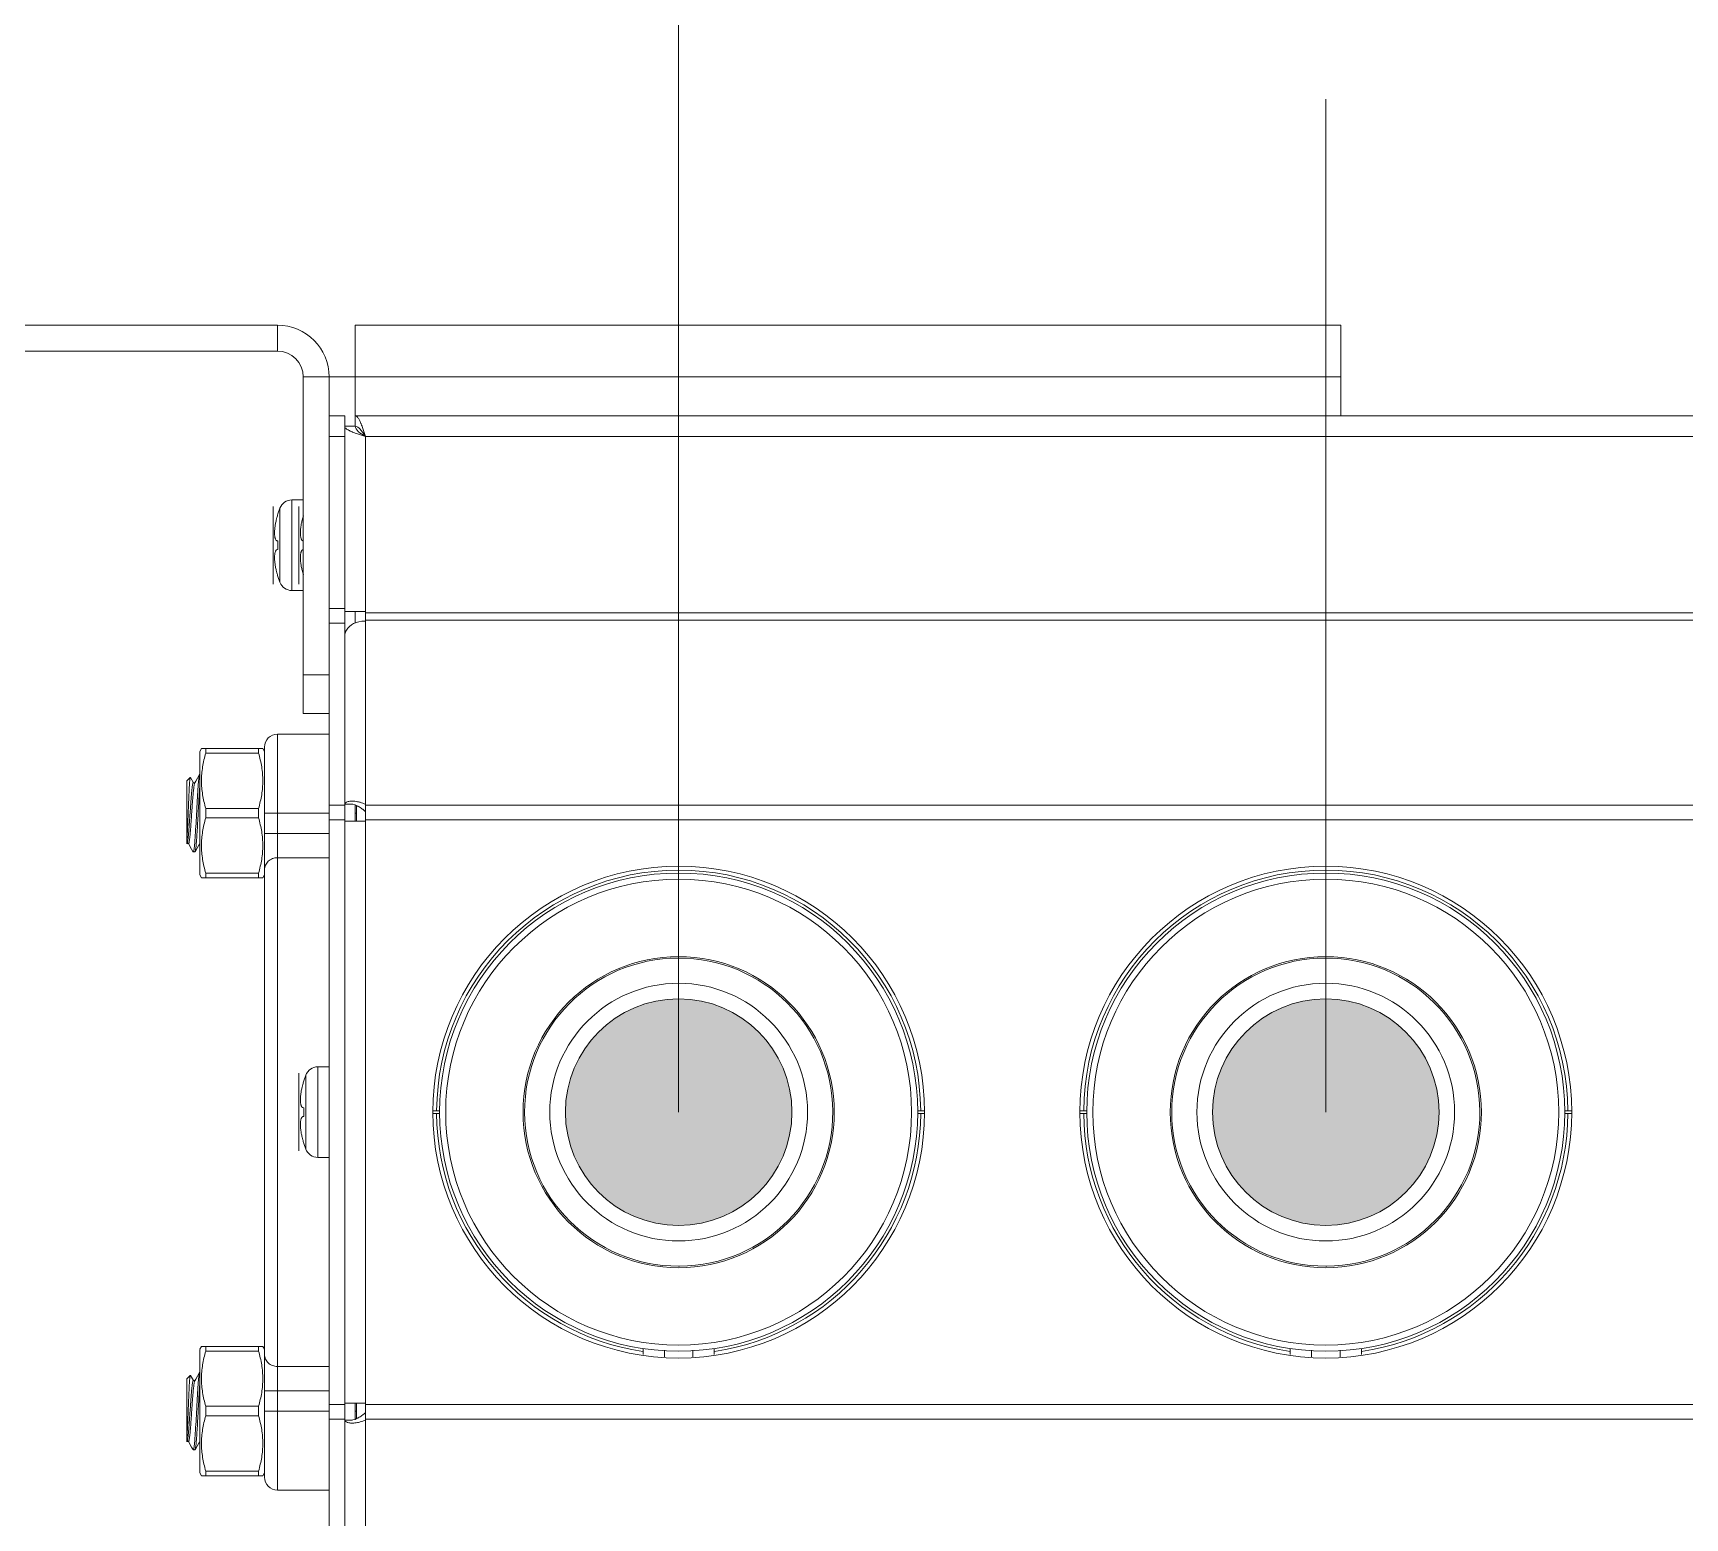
# Model space of a CAD drawing. Header units: millimetres. Extents: x 206 to 1899, y -454 to 296.
# Drawn here: x 1407.77 to 1415.75, y -408.36 to -401.18 of the extents above; entities that cross this region are included whole.
import ezdxf

# ---------------------------------------------------------------- set-up
doc = ezdxf.new("R2010")
doc.units = ezdxf.units.MM
doc.layers.add('细实线', color=7, linetype='Continuous', lineweight=15)

msp = doc.modelspace()

# ---------------------------------------------------------------- hatches: boundary and pattern name
at = {"lineweight": 9}
h = msp.add_hatch(color=256, dxfattribs=at)
h.dxf.hatch_style = 1
h.paths.add_polyline_path([(1410.3397, -406.3955, 1), (1411.4338, -406.3955, 1)])
h = msp.add_hatch(color=256, dxfattribs=at)
h.dxf.hatch_style = 1
h.paths.add_polyline_path([(1413.4647, -406.3955, 1), (1414.5588, -406.3955, 1)])

# ---------------------------------------------------------------- linework, layer by layer
for p, q in [((1410.8867, -406.3955), (1410.8867, -398.3986)), ((1414.0117, -406.3955), (1414.0117, -401.5036))]:
    msp.add_line(p, q, dxfattribs=at)
at = {"layer": '细实线', "linetype": 'Continuous', "lineweight": 9}
for p, q in [((1406.7617, -402.5955), (1408.9492, -402.5955)), ((1408.9492, -402.5955), (1408.9492, -402.7205)), ((1409.3242, -403.033), (1409.3242, -402.5955)), ((1409.3242, -402.5955), (1414.0847, -402.5955)), ((1414.0847, -402.5955), (1414.0847, -403.033)), ((1406.7617, -402.7205), (1408.9492, -402.7205)), ((1409.0742, -404.4705), (1409.0742, -402.8455)), ((1409.1992, -402.8455), (1409.0742, -402.8455)), ((1409.1992, -414.5955), (1409.1992, -402.8455)), ((1409.1992, -402.8455), (1414.0847, -402.8455)), ((1409.2742, -403.033), (1409.1992, -403.033)), ((1409.2742, -414.5955), (1409.2742, -403.033)), ((1409.3242, -403.083), (1409.2742, -403.083)), ((1409.3242, -403.083), (1409.3242, -403.033)), ((1429.0367, -403.033), (1409.3242, -403.033)), ((1409.2742, -403.133), (1409.1992, -403.133)), ((1409.3742, -414.4955), (1409.3742, -403.133)), ((1409.3742, -403.133), (1428.9867, -403.133)), ((1408.928, -403.8455), (1408.928, -403.4705)), ((1408.9516, -403.5062), (1408.961, -403.4794)), ((1408.961, -403.8365), (1408.961, -403.4794)), ((1409.0194, -403.8767), (1409.0194, -403.4392)), ((1409.0194, -403.4392), (1409.0742, -403.4392)), ((1409.053, -403.8455), (1409.053, -403.4705)), ((1408.9516, -403.5062), (1408.9516, -403.5077)), ((1408.9466, -403.6363), (1408.9516, -403.6373)), ((1408.9516, -403.6373), (1408.9516, -403.6786)), ((1408.9466, -403.6796), (1408.9516, -403.6786)), ((1408.9516, -403.8083), (1408.9516, -403.8097)), ((1408.9516, -403.8097), (1408.961, -403.8365)), ((1409.0194, -403.8767), (1409.0742, -403.8767)), ((1409.1992, -403.9634), (1409.2742, -403.9634)), ((1409.1992, -404.0341), (1409.2742, -404.0341)), ((1409.3742, -403.9779), (1409.2742, -403.9779)), ((1409.3242, -404.0348), (1409.3242, -403.9779)), ((1409.3242, -404.0205), (1409.3242, -404.0348)), ((1409.3742, -403.9841), (1428.9867, -403.9841)), ((1409.3742, -404.0195), (1428.9867, -404.0195)), ((1409.0742, -404.283), (1409.1992, -404.283)), ((1409.0742, -404.4705), (1409.1992, -404.4705)), ((1408.9492, -404.5705), (1408.9492, -408.2205)), ((1409.1992, -404.5705), (1408.9492, -404.5705)), ((1408.5824, -404.6392), (1408.5742, -404.6534)), ((1408.5742, -405.2499), (1408.5742, -404.6535)), ((1408.8786, -404.6392), (1408.5824, -404.6392)), ((1408.6031, -404.6392), (1408.6031, -404.6622)), ((1408.8579, -404.6622), (1408.6031, -404.6622)), ((1408.8579, -404.6392), (1408.8579, -404.6622)), ((1408.8867, -404.6534), (1408.8786, -404.6392)), ((1408.8867, -404.633), (1408.8867, -408.158)), ((1408.5733, -404.765), (1408.5742, -404.7642)), ((1408.5117, -404.7955), (1408.5281, -404.7791)), ((1408.5117, -405.0996), (1408.5117, -404.7955)), ((1408.5288, -404.7793), (1408.5281, -404.7791)), ((1408.5434, -404.8046), (1408.5288, -404.7793)), ((1408.5508, -404.8048), (1408.543, -404.8048)), ((1408.5547, -404.7972), (1408.5496, -404.8058)), ((1408.5733, -404.765), (1408.5547, -404.7972)), ((1409.2742, -404.913), (1409.1992, -404.913)), ((1409.2742, -404.9086), (1409.3106, -404.9086)), ((1409.3238, -404.9117), (1409.335, -404.9168)), ((1409.3242, -404.9118), (1409.3242, -404.9899)), ((1409.3242, -404.99), (1409.3242, -404.9119)), ((1409.3305, -404.99), (1409.3305, -404.9168)), ((1428.9867, -404.913), (1409.3742, -404.913)), ((1408.6031, -404.9747), (1408.6031, -404.9287)), ((1408.8579, -404.9287), (1408.6031, -404.9287)), ((1408.8579, -404.9747), (1408.6031, -404.9747)), ((1408.8579, -404.9747), (1408.8579, -404.9287)), ((1409.1992, -404.9517), (1408.8867, -404.9517)), ((1409.2742, -404.9838), (1409.1992, -404.9838)), ((1409.2742, -404.99), (1409.3742, -404.99)), ((1409.3305, -404.9517), (1409.3242, -404.9517)), ((1428.9867, -404.9838), (1409.3742, -404.9838)), ((1409.1992, -405.0501), (1408.8867, -405.0501)), ((1408.5117, -405.0996), (1408.5129, -405.0976)), ((1408.5117, -405.0986), (1408.5196, -405.0986)), ((1408.543, -405.1392), (1408.5408, -405.1362)), ((1408.543, -405.1392), (1408.5508, -405.1392)), ((1408.5517, -405.1384), (1408.5508, -405.1392)), ((1408.6031, -405.2642), (1408.6031, -405.2412)), ((1408.8579, -405.2412), (1408.6031, -405.2412)), ((1408.8579, -405.2642), (1408.8579, -405.2412)), ((1409.1992, -405.167), (1408.9492, -405.167)), ((1408.5824, -405.2642), (1408.5742, -405.2501)), ((1408.8786, -405.2642), (1408.5824, -405.2642)), ((1408.8867, -405.2501), (1408.8786, -405.2642)), ((1409.1444, -406.6142), (1409.1444, -406.1767)), ((1409.1444, -406.1767), (1409.1992, -406.1767)), ((1409.053, -406.583), (1409.053, -406.208)), ((1409.0766, -406.2437), (1409.086, -406.2169)), ((1409.0766, -406.2437), (1409.0766, -406.2452)), ((1409.086, -406.574), (1409.086, -406.2169)), ((1409.0716, -406.3738), (1409.0766, -406.3748)), ((1409.0716, -406.4171), (1409.0766, -406.4161)), ((1409.0766, -406.3748), (1409.0766, -406.4161)), ((1409.7323, -406.3892), (1409.6992, -406.3892)), ((1409.7323, -406.4017), (1409.6992, -406.4017)), ((1412.0742, -406.3892), (1412.0412, -406.3892)), ((1412.0742, -406.4017), (1412.0412, -406.4017)), ((1412.8573, -406.3892), (1412.8242, -406.3892)), ((1412.8573, -406.4017), (1412.8242, -406.4017)), ((1415.1992, -406.3892), (1415.1662, -406.3892)), ((1415.1992, -406.4017), (1415.1662, -406.4017)), ((1409.0766, -406.5458), (1409.0766, -406.5472)), ((1409.0766, -406.5472), (1409.086, -406.574)), ((1409.1444, -406.6142), (1409.1992, -406.6142)), ((1408.5824, -407.5267), (1408.5742, -407.5409)), ((1408.5742, -408.1374), (1408.5742, -407.541)), ((1408.8786, -407.5267), (1408.5824, -407.5267)), ((1408.6031, -407.5267), (1408.6031, -407.5497)), ((1408.8579, -407.5497), (1408.6031, -407.5497)), ((1408.8579, -407.5267), (1408.8579, -407.5497)), ((1408.8867, -407.5409), (1408.8786, -407.5267)), ((1410.7149, -407.5365), (1410.7149, -407.5663)), ((1410.818, -407.5765), (1410.818, -407.545)), ((1410.9555, -407.545), (1410.9555, -407.5765)), ((1411.0586, -407.5365), (1411.0586, -407.5663)), ((1413.8399, -407.5365), (1413.8399, -407.5663)), ((1413.943, -407.5765), (1413.943, -407.545)), ((1414.0805, -407.545), (1414.0805, -407.5765)), ((1414.1836, -407.5365), (1414.1836, -407.5663)), ((1408.9492, -407.6239), (1409.1992, -407.6239)), ((1408.5117, -407.683), (1408.5281, -407.6666)), ((1408.5117, -407.9871), (1408.5117, -407.683)), ((1408.5288, -407.6668), (1408.5281, -407.6666)), ((1408.5434, -407.6921), (1408.5288, -407.6668)), ((1408.5508, -407.6923), (1408.543, -407.6923)), ((1408.5547, -407.6847), (1408.5496, -407.6933)), ((1408.5733, -407.6525), (1408.5547, -407.6847)), ((1408.5733, -407.6525), (1408.5742, -407.6517)), ((1409.1992, -407.7409), (1408.8867, -407.7409)), ((1408.6031, -407.8622), (1408.6031, -407.8162)), ((1408.8579, -407.8162), (1408.6031, -407.8162)), ((1408.8579, -407.8622), (1408.6031, -407.8622)), ((1408.8579, -407.8622), (1408.8579, -407.8162)), ((1409.1992, -407.8392), (1408.8867, -407.8392)), ((1409.2742, -407.8072), (1409.1992, -407.8072)), ((1409.2742, -407.8009), (1409.3742, -407.8009)), ((1409.3242, -407.8791), (1409.3242, -407.8009)), ((1409.3242, -407.801), (1409.3242, -407.8791)), ((1409.3305, -407.8392), (1409.3242, -407.8392)), ((1409.3305, -407.8741), (1409.3305, -407.8009)), ((1428.3692, -407.8072), (1409.3742, -407.8072)), ((1409.2742, -407.8779), (1409.1992, -407.8779)), ((1409.2742, -407.8823), (1409.3106, -407.8823)), ((1409.3108, -407.8823), (1409.3106, -407.8823)), ((1409.3125, -407.8821), (1409.3108, -407.8823)), ((1428.4192, -407.8779), (1409.3742, -407.8779)), ((1408.5117, -407.9871), (1408.5129, -407.9851)), ((1408.5117, -407.9861), (1408.5196, -407.9861)), ((1408.543, -408.0267), (1408.5408, -408.0237)), ((1408.543, -408.0267), (1408.5508, -408.0267)), ((1408.5517, -408.0259), (1408.5508, -408.0267)), ((1408.5824, -408.1517), (1408.5742, -408.1376)), ((1408.8786, -408.1517), (1408.5824, -408.1517)), ((1408.6031, -408.1517), (1408.6031, -408.1287)), ((1408.8579, -408.1287), (1408.6031, -408.1287)), ((1408.8579, -408.1517), (1408.8579, -408.1287)), ((1408.8867, -408.1376), (1408.8786, -408.1517)), ((1409.1992, -408.2205), (1408.9492, -408.2205))]:
    msp.add_line(p, q, dxfattribs=at)
for points in [[(1409.3106, -404.9086), (1409.3125, -404.9088), (1409.3238, -404.9117)], [(1408.5191, -405.0989), (1408.5346, -405.1254), (1408.5408, -405.1362)], [(1408.5517, -405.1384), (1408.57, -405.107), (1408.5742, -405.0996)], [(1409.335, -407.8741), (1409.3238, -407.8792), (1409.3125, -407.8821)], [(1408.5191, -407.9864), (1408.5346, -408.0129), (1408.5408, -408.0237)], [(1408.5517, -408.0259), (1408.57, -407.9945), (1408.5742, -407.9871)]]:
    msp.add_lwpolyline(points, dxfattribs=at)
for centre, radius in [((1410.8867, -406.3955), 1.1875), ((1410.8867, -406.3955), 1.1545), ((1414.0117, -406.3955), 1.1875), ((1414.0117, -406.3955), 1.1545), ((1410.8867, -406.3955), 1.125), ((1414.0117, -406.3955), 1.125), ((1410.8867, -406.3955), 0.7512), ((1414.0117, -406.3955), 0.7512), ((1410.8867, -406.3955), 0.6223), ((1414.0117, -406.3955), 0.6223), ((1410.8867, -406.3955), 0.547), ((1414.0117, -406.3955), 0.547)]:
    msp.add_circle(centre, radius, dxfattribs=at)
for centre, radius, start, end in [((1408.9492, -402.8455), 0.25, 0, 90), ((1408.9492, -402.8455), 0.125, 0, 90), ((1409.0194, -403.5017), 0.0625, 90, 159.07517), ((1409.3112, -403.6247), 0.3781, 164.67105, 166.58906), ((1409.4308, -403.6575), 0.5021, 162.63675, 164.67092), ((1409.4362, -403.6247), 0.3781, 164.67105, 166.58906), ((1409.5559, -403.6575), 0.5022, 163.55081, 164.67084), ((1409.31, -403.6915), 0.3768, 193.40781, 195.33231), ((1409.4308, -403.6584), 0.5021, 195.32908, 197.36325), ((1409.435, -403.6915), 0.3768, 193.40781, 195.33231), ((1409.5559, -403.6584), 0.5022, 195.32916, 196.44919), ((1409.0194, -403.8142), 0.0625, 200.92483, 270), ((1409.3743, -404.1627), 0.1389, 90.0019, 91.77649), ((1408.9492, -404.633), 0.0625, 90, 180), ((1409.3083, -405.0378), 0.1442, 78.92306, 84.00807), ((1409.3058, -405.0513), 0.1578, 77.1973, 78.98982), ((1409.2493, -405.0843), 0.1879, 54.25141, 55.02847), ((1410.8867, -406.3955), 1.1687, 0.3064, 179.6936), ((1414.0117, -406.3955), 1.1687, 0.3064, 179.6936), ((1410.8867, -406.3955), 0.744, 270.35665, 270), ((1414.0117, -406.3955), 0.744, 270.35665, 270), ((1409.1444, -406.2392), 0.0625, 90, 159.07517), ((1409.4362, -406.3622), 0.3781, 164.67105, 166.58906), ((1409.5558, -406.395), 0.5021, 162.63675, 164.67092), ((1410.8867, -406.3955), 1.1687, 180.3064, 261.51279), ((1410.8867, -406.3955), 1.1687, 278.48721, 359.6936), ((1414.0117, -406.3955), 1.1687, 180.3064, 261.51279), ((1414.0117, -406.3955), 1.1687, 278.48721, 359.6936), ((1409.435, -406.429), 0.3768, 193.40781, 195.33231), ((1409.5558, -406.3959), 0.5021, 195.32908, 197.36325), ((1409.1444, -406.5517), 0.0625, 200.92483, 270), ((1410.8874, -406.3955), 0.744, 269.94685, 270.3035), ((1414.0124, -406.3955), 0.744, 269.94685, 270.3035), ((1409.2493, -407.7067), 0.1879, 304.97153, 305.74859), ((1409.3083, -407.7531), 0.1442, 275.99193, 281.07694), ((1409.3058, -407.7397), 0.1578, 281.01018, 282.8027), ((1408.9492, -408.158), 0.0625, 180, 270)]:
    msp.add_arc(centre, radius, start, end, dxfattribs=at)
for points, knots in [([(1409.2742, -403.083), (1409.2742, -403.0844), (1409.2752, -403.0884), (1409.2799, -403.0943), (1409.2848, -403.0978), (1409.2876, -403.0996)], [0, 0, 0, 0, 0.192204, 0.538924, 1, 1, 1, 1]), ([(1409.3242, -403.033), (1409.3298, -403.033), (1409.3382, -403.0413), (1409.3456, -403.0542), (1409.3498, -403.0633), (1409.3519, -403.0684)], [0, 0, 0, 0, 0.359924, 0.644291, 1, 1, 1, 1]), ([(1409.3242, -403.083), (1409.3339, -403.083), (1409.3485, -403.0953), (1409.3623, -403.1142), (1409.3702, -403.1265), (1409.3742, -403.133)], [0, 0, 0, 0, 0.400766, 0.683902, 1, 1, 1, 1]), ([(1409.3242, -403.083), (1409.3242, -403.0926), (1409.3365, -403.1072), (1409.3555, -403.121), (1409.3678, -403.1289), (1409.3742, -403.133)], [0, 0, 0, 0, 0.400766, 0.683902, 1, 1, 1, 1]), ([(1409.3519, -403.0684), (1409.3524, -403.0696), (1409.3544, -403.0744), (1409.3562, -403.0792), (1409.3576, -403.083)], [0, 0, 0, 0, 0.239617, 1, 1, 1, 1]), ([(1409.3576, -403.083), (1409.359, -403.0869), (1409.3649, -403.1034), (1409.3702, -403.1202), (1409.3742, -403.133)], [0, 0, 0, 0, 0.236192, 1, 1, 1, 1]), ([(1409.2876, -403.0996), (1409.2892, -403.1006), (1409.2963, -403.1047), (1409.3038, -403.1081), (1409.3097, -403.1106)], [0, 0, 0, 0, 0.21862, 1, 1, 1, 1]), ([(1409.3097, -403.1106), (1409.3108, -403.1111), (1409.3157, -403.1131), (1409.3205, -403.1149), (1409.3242, -403.1163)], [0, 0, 0, 0, 0.239617, 1, 1, 1, 1]), ([(1409.3242, -403.1163), (1409.3281, -403.1177), (1409.3447, -403.1236), (1409.3615, -403.1289), (1409.3742, -403.133)], [0, 0, 0, 0, 0.236192, 1, 1, 1, 1]), ([(1408.9434, -403.537), (1408.942, -403.5431), (1408.9395, -403.5548), (1408.9368, -403.5718), (1408.9354, -403.5875), (1408.9352, -403.5997), (1408.9356, -403.6086), (1408.9362, -403.6146), (1408.9372, -403.6201), (1408.9384, -403.625), (1408.9399, -403.6292), (1408.9415, -403.6321), (1408.9429, -403.634), (1408.9443, -403.6354), (1408.9457, -403.6361), (1408.9466, -403.6363)], [0, 0, 0, 0, 0.180366, 0.347311, 0.499831, 0.637355, 0.700173, 0.75871, 0.812623, 0.861491, 0.904806, 0.942114, 0.958494, 0.973449, 1, 1, 1, 1]), ([(1409.0684, -403.537), (1409.067, -403.5431), (1409.0645, -403.5548), (1409.0618, -403.5718), (1409.0604, -403.5875), (1409.0602, -403.5997), (1409.0606, -403.6086), (1409.0612, -403.6146), (1409.0622, -403.6201), (1409.0634, -403.625), (1409.0649, -403.6292), (1409.0665, -403.6321), (1409.0679, -403.634), (1409.0693, -403.6354), (1409.0707, -403.6361), (1409.0716, -403.6363)], [0, 0, 0, 0, 0.180366, 0.347311, 0.499831, 0.637355, 0.700173, 0.75871, 0.812623, 0.861491, 0.904806, 0.942114, 0.958494, 0.973449, 1, 1, 1, 1]), ([(1408.9466, -403.6796), (1408.9457, -403.6798), (1408.9443, -403.6805), (1408.9429, -403.6819), (1408.9415, -403.6838), (1408.9399, -403.6868), (1408.9384, -403.691), (1408.9372, -403.6959), (1408.9362, -403.7013), (1408.9356, -403.7073), (1408.9352, -403.7163), (1408.9354, -403.7284), (1408.9368, -403.7441), (1408.9395, -403.7611), (1408.942, -403.7729), (1408.9434, -403.7789)], [0, 0, 0, 0, 0.02655, 0.041501, 0.057879, 0.095184, 0.138499, 0.187366, 0.24128, 0.29982, 0.36264, 0.50017, 0.652697, 0.819646, 1, 1, 1, 1]), ([(1409.0716, -403.6796), (1409.0707, -403.6798), (1409.0693, -403.6805), (1409.0679, -403.6819), (1409.0665, -403.6838), (1409.0649, -403.6868), (1409.0634, -403.691), (1409.0622, -403.6959), (1409.0612, -403.7013), (1409.0606, -403.7073), (1409.0602, -403.7163), (1409.0604, -403.7284), (1409.0618, -403.7441), (1409.0645, -403.7611), (1409.067, -403.7729), (1409.0684, -403.7789)], [0, 0, 0, 0, 0.02655, 0.041501, 0.057879, 0.095184, 0.138499, 0.187366, 0.24128, 0.29982, 0.36264, 0.50017, 0.652697, 0.819646, 1, 1, 1, 1]), ([(1409.2819, -404.0675), (1409.2897, -404.0541), (1409.3179, -404.0317), (1409.3518, -404.0245), (1409.3699, -404.024)], [0, 0, 0, 0, 0.461204, 1, 1, 1, 1]), ([(1409.2742, -404.0946), (1409.2742, -404.0923), (1409.2749, -404.0829), (1409.2783, -404.0737), (1409.2819, -404.0675)], [0, 0, 0, 0, 0.244538, 1, 1, 1, 1]), ([(1408.6031, -404.9287), (1408.5967, -404.9071), (1408.5863, -404.8631), (1408.5805, -404.7955), (1408.5863, -404.7278), (1408.5967, -404.6839), (1408.6031, -404.6622)], [0, 0, 0, 0, 0.250695, 0.5, 0.749305, 1, 1, 1, 1]), ([(1408.8579, -404.9287), (1408.8643, -404.9071), (1408.8747, -404.8631), (1408.8805, -404.7955), (1408.8747, -404.7278), (1408.8643, -404.6839), (1408.8579, -404.6622)], [0, 0, 0, 0, 0.250695, 0.5, 0.749305, 1, 1, 1, 1]), ([(1408.5281, -404.7791), (1408.5279, -404.7793), (1408.5275, -404.7804), (1408.5271, -404.7824), (1408.5266, -404.7855), (1408.5261, -404.7896), (1408.5256, -404.7946), (1408.5249, -404.8032), (1408.5241, -404.8161), (1408.5231, -404.834), (1408.5221, -404.8548), (1408.5211, -404.878), (1408.5201, -404.9029), (1408.5191, -404.9289), (1408.5178, -404.9638), (1408.5161, -405.0051), (1408.5142, -405.0484), (1408.5127, -405.0745), (1408.5117, -405.0855)], [0, 0, 0, 0, 0.003638, 0.010461, 0.020548, 0.033881, 0.050403, 0.070023, 0.118113, 0.177037, 0.245375, 0.321439, 0.403308, 0.488871, 0.575879, 0.744886, 0.891832, 1, 1, 1, 1]), ([(1408.5159, -405.0863), (1408.5165, -405.0823), (1408.5178, -405.0732), (1408.5201, -405.0507), (1408.5229, -405.0164), (1408.5255, -404.979), (1408.5277, -404.9465), (1408.5294, -404.9219), (1408.5311, -404.8981), (1408.5327, -404.876), (1408.5344, -404.856), (1408.536, -404.8388), (1408.5377, -404.8248), (1408.5392, -404.8146), (1408.5407, -404.8084), (1408.5419, -404.8055), (1408.5427, -404.8048), (1408.543, -404.8048)], [0, 0, 0, 0, 0.042598, 0.097649, 0.238585, 0.406786, 0.495155, 0.582985, 0.667741, 0.746976, 0.818408, 0.879989, 0.929967, 0.966961, 0.990085, 0.996465, 1, 1, 1, 1]), ([(1408.5196, -405.0986), (1408.5199, -405.0986), (1408.5208, -405.0977), (1408.5216, -405.0957), (1408.5225, -405.0925), (1408.5238, -405.0858), (1408.5254, -405.0746), (1408.5272, -405.0581), (1408.529, -405.0378), (1408.5308, -405.0146), (1408.5326, -404.9891), (1408.5345, -404.9623), (1408.5363, -404.9352), (1408.5381, -404.9086), (1408.54, -404.8836), (1408.5418, -404.8609), (1408.5436, -404.8414), (1408.5454, -404.8257), (1408.5469, -404.8153), (1408.5483, -404.8094), (1408.549, -404.8072), (1408.5494, -404.8064)], [0, 0, 0, 0, 0.003842, 0.011094, 0.022365, 0.037706, 0.080226, 0.13737, 0.207214, 0.287353, 0.375012, 0.467147, 0.560554, 0.651985, 0.738262, 0.816389, 0.883663, 0.937776, 0.976919, 0.990494, 1, 1, 1, 1]), ([(1408.5467, -405.126), (1408.5474, -405.1214), (1408.5486, -405.1107), (1408.551, -405.0839), (1408.5537, -405.0423), (1408.5568, -404.9861), (1408.5595, -404.9357), (1408.5617, -404.8951), (1408.5633, -404.8665), (1408.5649, -404.8402), (1408.5665, -404.817), (1408.5682, -404.7976), (1408.5696, -404.7841), (1408.5708, -404.7755), (1408.5716, -404.7708), (1408.5723, -404.7675), (1408.573, -404.7656), (1408.5733, -404.765)], [0, 0, 0, 0, 0.038651, 0.089567, 0.222344, 0.383787, 0.556107, 0.640397, 0.720301, 0.793603, 0.858272, 0.912526, 0.954882, 0.971236, 0.98423, 0.993811, 1, 1, 1, 1]), ([(1408.5742, -404.8191), (1408.5741, -404.8215), (1408.5733, -404.8316), (1408.5727, -404.8418), (1408.5722, -404.8495)], [0, 0, 0, 0, 0.233838, 1, 1, 1, 1]), ([(1408.5722, -404.8495), (1408.5713, -404.864), (1408.5695, -404.8941), (1408.567, -404.9403), (1408.5646, -404.9872), (1408.5621, -405.0317), (1408.56, -405.0661), (1408.5582, -405.0902), (1408.5569, -405.105), (1408.5557, -405.1174), (1408.5545, -405.127), (1408.5534, -405.1332), (1408.5525, -405.1367), (1408.552, -405.138), (1408.5517, -405.1384)], [0, 0, 0, 0, 0.149668, 0.312649, 0.478277, 0.635709, 0.774644, 0.834278, 0.886019, 0.929033, 0.962641, 0.986349, 0.99442, 1, 1, 1, 1]), ([(1409.2742, -404.9086), (1409.2742, -404.9078), (1409.2751, -404.9036), (1409.2789, -404.9008), (1409.2819, -404.8992)], [0, 0, 0, 0, 0.205312, 1, 1, 1, 1]), ([(1409.2819, -404.8992), (1409.287, -404.8965), (1409.3011, -404.8933), (1409.3152, -404.8936), (1409.3233, -404.8944)], [0, 0, 0, 0, 0.415833, 1, 1, 1, 1]), ([(1409.335, -404.9168), (1409.3366, -404.9177), (1409.3441, -404.9219), (1409.3514, -404.9264), (1409.357, -404.9303)], [0, 0, 0, 0, 0.205324, 1, 1, 1, 1]), ([(1409.3408, -404.8973), (1409.3435, -404.898), (1409.355, -404.9009), (1409.3661, -404.9049), (1409.3742, -404.9086)], [0, 0, 0, 0, 0.237927, 1, 1, 1, 1]), ([(1408.6031, -405.2412), (1408.5967, -405.2196), (1408.5863, -405.1756), (1408.5805, -405.108), (1408.5863, -405.0403), (1408.5967, -404.9964), (1408.6031, -404.9747)], [0, 0, 0, 0, 0.250695, 0.5, 0.749305, 1, 1, 1, 1]), ([(1408.8579, -405.2412), (1408.8643, -405.2196), (1408.8747, -405.1756), (1408.8805, -405.108), (1408.8747, -405.0403), (1408.8643, -404.9964), (1408.8579, -404.9747)], [0, 0, 0, 0, 0.250695, 0.5, 0.749305, 1, 1, 1, 1]), ([(1409.3591, -404.9318), (1409.3603, -404.9327), (1409.3655, -404.9365), (1409.3706, -404.9407), (1409.3742, -404.944)], [0, 0, 0, 0, 0.237037, 1, 1, 1, 1]), ([(1408.5129, -405.0976), (1408.513, -405.0975), (1408.5133, -405.0969), (1408.5136, -405.0962), (1408.5137, -405.0957)], [0, 0, 0, 0, 0.209201, 1, 1, 1, 1]), ([(1408.5137, -405.0957), (1408.5139, -405.0951), (1408.5148, -405.092), (1408.5154, -405.0888), (1408.5159, -405.0863)], [0, 0, 0, 0, 0.190072, 1, 1, 1, 1]), ([(1408.543, -405.1392), (1408.5434, -405.1392), (1408.5443, -405.1379), (1408.5446, -405.1367), (1408.5449, -405.1359)], [0, 0, 0, 0, 0.320397, 1, 1, 1, 1]), ([(1408.5449, -405.1359), (1408.545, -405.1353), (1408.5458, -405.132), (1408.5464, -405.1287), (1408.5467, -405.126)], [0, 0, 0, 0, 0.191287, 1, 1, 1, 1]), ([(1408.9492, -405.167), (1408.9411, -405.167), (1408.9249, -405.17), (1408.9041, -405.1829), (1408.8901, -405.2023), (1408.8867, -405.2179), (1408.8867, -405.2255)], [0, 0, 0, 0, 0.257611, 0.510804, 0.757671, 1, 1, 1, 1]), ([(1409.0684, -406.2745), (1409.067, -406.2806), (1409.0645, -406.2923), (1409.0618, -406.3093), (1409.0604, -406.325), (1409.0602, -406.3372), (1409.0606, -406.3461), (1409.0612, -406.3521), (1409.0622, -406.3576), (1409.0634, -406.3625), (1409.0649, -406.3667), (1409.0665, -406.3696), (1409.0679, -406.3715), (1409.0693, -406.3729), (1409.0707, -406.3736), (1409.0716, -406.3738)], [0, 0, 0, 0, 0.180366, 0.347311, 0.499831, 0.637355, 0.700173, 0.75871, 0.812623, 0.861491, 0.904806, 0.942114, 0.958494, 0.973449, 1, 1, 1, 1]), ([(1409.0716, -406.4171), (1409.0707, -406.4173), (1409.0693, -406.418), (1409.0679, -406.4194), (1409.0665, -406.4213), (1409.0649, -406.4243), (1409.0634, -406.4285), (1409.0622, -406.4334), (1409.0612, -406.4388), (1409.0606, -406.4448), (1409.0602, -406.4538), (1409.0604, -406.4659), (1409.0618, -406.4816), (1409.0645, -406.4986), (1409.067, -406.5104), (1409.0684, -406.5164)], [0, 0, 0, 0, 0.02655, 0.041501, 0.057879, 0.095184, 0.138499, 0.187366, 0.24128, 0.29982, 0.36264, 0.50017, 0.652697, 0.819646, 1, 1, 1, 1]), ([(1408.6031, -407.8162), (1408.5967, -407.7946), (1408.5863, -407.7506), (1408.5805, -407.683), (1408.5863, -407.6153), (1408.5967, -407.5714), (1408.6031, -407.5497)], [0, 0, 0, 0, 0.250695, 0.5, 0.749305, 1, 1, 1, 1]), ([(1408.8579, -407.8162), (1408.8643, -407.7946), (1408.8747, -407.7506), (1408.8805, -407.683), (1408.8747, -407.6153), (1408.8643, -407.5714), (1408.8579, -407.5497)], [0, 0, 0, 0, 0.250695, 0.5, 0.749305, 1, 1, 1, 1]), ([(1408.9492, -407.6239), (1408.9411, -407.6239), (1408.9249, -407.6209), (1408.9041, -407.608), (1408.8901, -407.5886), (1408.8867, -407.573), (1408.8867, -407.5654)], [0, 0, 0, 0, 0.257611, 0.510804, 0.757671, 1, 1, 1, 1]), ([(1408.5281, -407.6666), (1408.5279, -407.6668), (1408.5275, -407.6679), (1408.5271, -407.6699), (1408.5266, -407.673), (1408.5261, -407.6771), (1408.5256, -407.6821), (1408.5249, -407.6907), (1408.5241, -407.7036), (1408.5231, -407.7215), (1408.5221, -407.7423), (1408.5211, -407.7655), (1408.5201, -407.7904), (1408.5191, -407.8164), (1408.5178, -407.8513), (1408.5161, -407.8926), (1408.5142, -407.9359), (1408.5127, -407.962), (1408.5117, -407.973)], [0, 0, 0, 0, 0.003638, 0.010461, 0.020548, 0.033881, 0.050403, 0.070023, 0.118113, 0.177037, 0.245375, 0.321439, 0.403308, 0.488871, 0.575879, 0.744886, 0.891832, 1, 1, 1, 1]), ([(1408.5159, -407.9738), (1408.5165, -407.9698), (1408.5178, -407.9607), (1408.5201, -407.9382), (1408.5229, -407.9039), (1408.5255, -407.8665), (1408.5277, -407.834), (1408.5294, -407.8094), (1408.5311, -407.7856), (1408.5327, -407.7635), (1408.5344, -407.7435), (1408.536, -407.7263), (1408.5377, -407.7123), (1408.5392, -407.7021), (1408.5407, -407.6959), (1408.5419, -407.693), (1408.5427, -407.6923), (1408.543, -407.6923)], [0, 0, 0, 0, 0.042598, 0.097649, 0.238585, 0.406786, 0.495155, 0.582985, 0.667741, 0.746976, 0.818408, 0.879989, 0.929967, 0.966961, 0.990085, 0.996465, 1, 1, 1, 1]), ([(1408.5196, -407.9861), (1408.5199, -407.9861), (1408.5208, -407.9852), (1408.5216, -407.9832), (1408.5225, -407.98), (1408.5238, -407.9733), (1408.5254, -407.9621), (1408.5272, -407.9456), (1408.529, -407.9253), (1408.5308, -407.9021), (1408.5326, -407.8766), (1408.5345, -407.8498), (1408.5363, -407.8227), (1408.5381, -407.7961), (1408.54, -407.7711), (1408.5418, -407.7484), (1408.5436, -407.7289), (1408.5454, -407.7132), (1408.5469, -407.7028), (1408.5483, -407.6969), (1408.549, -407.6947), (1408.5494, -407.6939)], [0, 0, 0, 0, 0.003842, 0.011094, 0.022365, 0.037706, 0.080226, 0.13737, 0.207214, 0.287353, 0.375012, 0.467147, 0.560554, 0.651985, 0.738262, 0.816389, 0.883663, 0.937776, 0.976919, 0.990494, 1, 1, 1, 1]), ([(1408.5467, -408.0135), (1408.5474, -408.0089), (1408.5486, -407.9982), (1408.551, -407.9714), (1408.5537, -407.9298), (1408.5568, -407.8736), (1408.5595, -407.8232), (1408.5617, -407.7826), (1408.5633, -407.754), (1408.5649, -407.7277), (1408.5665, -407.7045), (1408.5682, -407.6851), (1408.5696, -407.6716), (1408.5708, -407.663), (1408.5716, -407.6583), (1408.5723, -407.655), (1408.573, -407.6531), (1408.5733, -407.6525)], [0, 0, 0, 0, 0.038651, 0.089567, 0.222344, 0.383787, 0.556107, 0.640397, 0.720301, 0.793603, 0.858272, 0.912526, 0.954882, 0.971236, 0.98423, 0.993811, 1, 1, 1, 1]), ([(1408.5742, -407.7066), (1408.5741, -407.709), (1408.5733, -407.7191), (1408.5727, -407.7293), (1408.5722, -407.737)], [0, 0, 0, 0, 0.233838, 1, 1, 1, 1]), ([(1408.5722, -407.737), (1408.5713, -407.7515), (1408.5695, -407.7816), (1408.567, -407.8278), (1408.5646, -407.8747), (1408.5621, -407.9192), (1408.56, -407.9536), (1408.5582, -407.9777), (1408.5569, -407.9925), (1408.5557, -408.0049), (1408.5545, -408.0145), (1408.5534, -408.0207), (1408.5525, -408.0242), (1408.552, -408.0255), (1408.5517, -408.0259)], [0, 0, 0, 0, 0.149668, 0.312649, 0.478277, 0.635709, 0.774644, 0.834278, 0.886019, 0.929033, 0.962641, 0.986349, 0.99442, 1, 1, 1, 1]), ([(1408.6031, -408.1287), (1408.5967, -408.1071), (1408.5863, -408.0631), (1408.5805, -407.9955), (1408.5863, -407.9278), (1408.5967, -407.8839), (1408.6031, -407.8622)], [0, 0, 0, 0, 0.250695, 0.5, 0.749305, 1, 1, 1, 1]), ([(1408.8579, -408.1287), (1408.8643, -408.1071), (1408.8747, -408.0631), (1408.8805, -407.9955), (1408.8747, -407.9278), (1408.8643, -407.8839), (1408.8579, -407.8622)], [0, 0, 0, 0, 0.250695, 0.5, 0.749305, 1, 1, 1, 1]), ([(1409.335, -407.8741), (1409.3366, -407.8732), (1409.3441, -407.8691), (1409.3514, -407.8645), (1409.357, -407.8606)], [0, 0, 0, 0, 0.205324, 1, 1, 1, 1]), ([(1409.3591, -407.8592), (1409.3603, -407.8583), (1409.3655, -407.8544), (1409.3706, -407.8503), (1409.3742, -407.8469)], [0, 0, 0, 0, 0.237037, 1, 1, 1, 1]), ([(1409.2742, -407.8823), (1409.2742, -407.8831), (1409.2751, -407.8873), (1409.2789, -407.8901), (1409.2819, -407.8917)], [0, 0, 0, 0, 0.205312, 1, 1, 1, 1]), ([(1409.2819, -407.8917), (1409.2856, -407.8937), (1409.2953, -407.8965), (1409.3052, -407.8972), (1409.3109, -407.8972)], [0, 0, 0, 0, 0.428708, 1, 1, 1, 1]), ([(1409.3109, -407.8972), (1409.3119, -407.8972), (1409.316, -407.8971), (1409.3202, -407.8968), (1409.3233, -407.8965)], [0, 0, 0, 0, 0.239528, 1, 1, 1, 1]), ([(1409.3408, -407.8936), (1409.3435, -407.8929), (1409.355, -407.89), (1409.3661, -407.886), (1409.3742, -407.8823)], [0, 0, 0, 0, 0.237927, 1, 1, 1, 1]), ([(1408.5129, -407.9851), (1408.513, -407.985), (1408.5133, -407.9844), (1408.5136, -407.9837), (1408.5137, -407.9832)], [0, 0, 0, 0, 0.209201, 1, 1, 1, 1]), ([(1408.5137, -407.9832), (1408.5139, -407.9826), (1408.5148, -407.9795), (1408.5154, -407.9763), (1408.5159, -407.9738)], [0, 0, 0, 0, 0.190072, 1, 1, 1, 1]), ([(1408.543, -408.0267), (1408.5434, -408.0267), (1408.5443, -408.0254), (1408.5446, -408.0242), (1408.5449, -408.0234)], [0, 0, 0, 0, 0.320397, 1, 1, 1, 1]), ([(1408.5449, -408.0234), (1408.545, -408.0228), (1408.5458, -408.0195), (1408.5464, -408.0162), (1408.5467, -408.0135)], [0, 0, 0, 0, 0.191287, 1, 1, 1, 1])]:
    msp.add_open_spline(points, degree=3, knots=knots, dxfattribs=at)
for points in [[(1408.5494, -404.8064), (1408.5494, -404.8062), (1408.5495, -404.806), (1408.5496, -404.8058)], [(1408.5494, -407.6939), (1408.5494, -407.6937), (1408.5495, -407.6935), (1408.5496, -407.6933)]]:
    msp.add_open_spline(points, degree=3, dxfattribs=at)

doc.saveas('drawing.dxf')
